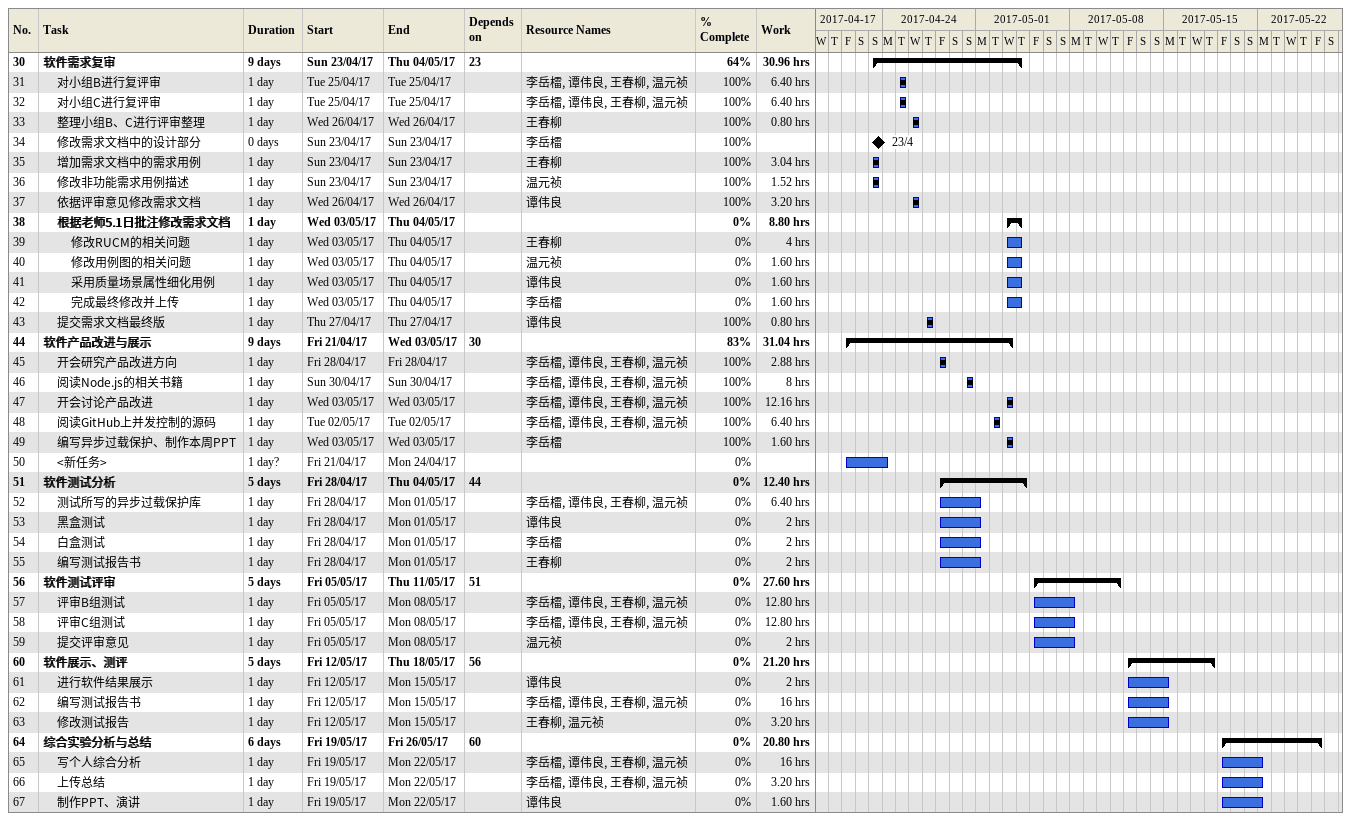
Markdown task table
| ID | Level | Task | Duration | Start | Finish | Predecessors | Resources | % complete | Work (h) |
|---|---|---|---|---|---|---|---|---|---|
| 30 | 1 | **软件需求复审** | 9d | 2017-04-23 | 2017-05-04 | 23 |  | 64 | 30.96 |
| 31 | 2 | 对小组B进行复评审 | 1d | 2017-04-25 | 2017-04-25 |  | 李岳檑, 谭伟良, 王春柳, 温元祯 | 100 | 6.40 |
| 32 | 2 | 对小组C进行复评审 | 1d | 2017-04-25 | 2017-04-25 |  | 李岳檑, 谭伟良, 王春柳, 温元祯 | 100 | 6.40 |
| 33 | 2 | 整理小组B、C进行评审整理 | 1d | 2017-04-26 | 2017-04-26 |  | 王春柳 | 100 | 0.80 |
| 34 | 2 | 修改需求文档中的设计部分 | 0d | 2017-04-23 | 2017-04-23 |  | 李岳檑 | 100 |  |
| 35 | 2 | 增加需求文档中的需求用例 | 1d | 2017-04-23 | 2017-04-23 |  | 王春柳 | 100 | 3.04 |
| 36 | 2 | 修改非功能需求用例描述 | 1d | 2017-04-23 | 2017-04-23 |  | 温元祯 | 100 | 1.52 |
| 37 | 2 | 依据评审意见修改需求文档 | 1d | 2017-04-26 | 2017-04-26 |  | 谭伟良 | 100 | 3.20 |
| 38 | 2 | **根据老师5.1日批注修改需求文档** | 1d | 2017-05-03 | 2017-05-04 |  |  | 0 | 8.80 |
| 39 | 3 | 修改RUCM的相关问题 | 1d | 2017-05-03 | 2017-05-04 |  | 王春柳 | 0 | 4 |
| 40 | 3 | 修改用例图的相关问题 | 1d | 2017-05-03 | 2017-05-04 |  | 温元祯 | 0 | 1.60 |
| 41 | 3 | 采用质量场景属性细化用例 | 1d | 2017-05-03 | 2017-05-04 |  | 谭伟良 | 0 | 1.60 |
| 42 | 3 | 完成最终修改并上传 | 1d | 2017-05-03 | 2017-05-04 |  | 李岳檑 | 0 | 1.60 |
| 43 | 2 | 提交需求文档最终版 | 1d | 2017-04-27 | 2017-04-27 |  | 谭伟良 | 100 | 0.80 |
| 44 | 1 | **软件产品改进与展示** | 9d | 2017-04-21 | 2017-05-03 | 30 |  | 83 | 31.04 |
| 45 | 2 | 开会研究产品改进方向 | 1d | 2017-04-28 | 2017-04-28 |  | 李岳檑, 谭伟良, 王春柳, 温元祯 | 100 | 2.88 |
| 46 | 2 | 阅读Node.js的相关书籍 | 1d | 2017-04-30 | 2017-04-30 |  | 李岳檑, 谭伟良, 王春柳, 温元祯 | 100 | 8 |
| 47 | 2 | 开会讨论产品改进 | 1d | 2017-05-03 | 2017-05-03 |  | 李岳檑, 谭伟良, 王春柳, 温元祯 | 100 | 12.16 |
| 48 | 2 | 阅读GitHub上并发控制的源码 | 1d | 2017-05-02 | 2017-05-02 |  | 李岳檑, 谭伟良, 王春柳, 温元祯 | 100 | 6.40 |
| 49 | 2 | 编写异步过载保护、制作本周PPT | 1d | 2017-05-03 | 2017-05-03 |  | 李岳檑 | 100 | 1.60 |
| 50 | 2 | <新任务> | 1d? | 2017-04-21 | 2017-04-24 |  |  | 0 |  |
| 51 | 1 | **软件测试分析** | 5d | 2017-04-28 | 2017-05-04 | 44 |  | 0 | 12.40 |
| 52 | 2 | 测试所写的异步过载保护库 | 1d | 2017-04-28 | 2017-05-01 |  | 李岳檑, 谭伟良, 王春柳, 温元祯 | 0 | 6.40 |
| 53 | 2 | 黑盒测试 | 1d | 2017-04-28 | 2017-05-01 |  | 谭伟良 | 0 | 2 |
| 54 | 2 | 白盒测试 | 1d | 2017-04-28 | 2017-05-01 |  | 李岳檑 | 0 | 2 |
| 55 | 2 | 编写测试报告书 | 1d | 2017-04-28 | 2017-05-01 |  | 王春柳 | 0 | 2 |
| 56 | 1 | **软件测试评审** | 5d | 2017-05-05 | 2017-05-11 | 51 |  | 0 | 27.60 |
| 57 | 2 | 评审B组测试 | 1d | 2017-05-05 | 2017-05-08 |  | 李岳檑, 谭伟良, 王春柳, 温元祯 | 0 | 12.80 |
| 58 | 2 | 评审C组测试 | 1d | 2017-05-05 | 2017-05-08 |  | 李岳檑, 谭伟良, 王春柳, 温元祯 | 0 | 12.80 |
| 59 | 2 | 提交评审意见 | 1d | 2017-05-05 | 2017-05-08 |  | 温元祯 | 0 | 2 |
| 60 | 1 | **软件展示、测评** | 5d | 2017-05-12 | 2017-05-18 | 56 |  | 0 | 21.20 |
| 61 | 2 | 进行软件结果展示 | 1d | 2017-05-12 | 2017-05-15 |  | 谭伟良 | 0 | 2 |
| 62 | 2 | 编写测试报告书 | 1d | 2017-05-12 | 2017-05-15 |  | 李岳檑, 谭伟良, 王春柳, 温元祯 | 0 | 16 |
| 63 | 2 | 修改测试报告 | 1d | 2017-05-12 | 2017-05-15 |  | 王春柳, 温元祯 | 0 | 3.20 |
| 64 | 1 | **综合实验分析与总结** | 6d | 2017-05-19 | 2017-05-26 | 60 |  | 0 | 20.80 |
| 65 | 2 | 写个人综合分析 | 1d | 2017-05-19 | 2017-05-22 |  | 李岳檑, 谭伟良, 王春柳, 温元祯 | 0 | 16 |
| 66 | 2 | 上传总结 | 1d | 2017-05-19 | 2017-05-22 |  | 李岳檑, 谭伟良, 王春柳, 温元祯 | 0 | 3.20 |
| 67 | 2 | 制作PPT、演讲 | 1d | 2017-05-19 | 2017-05-22 |  | 谭伟良 | 0 | 1.60 |
